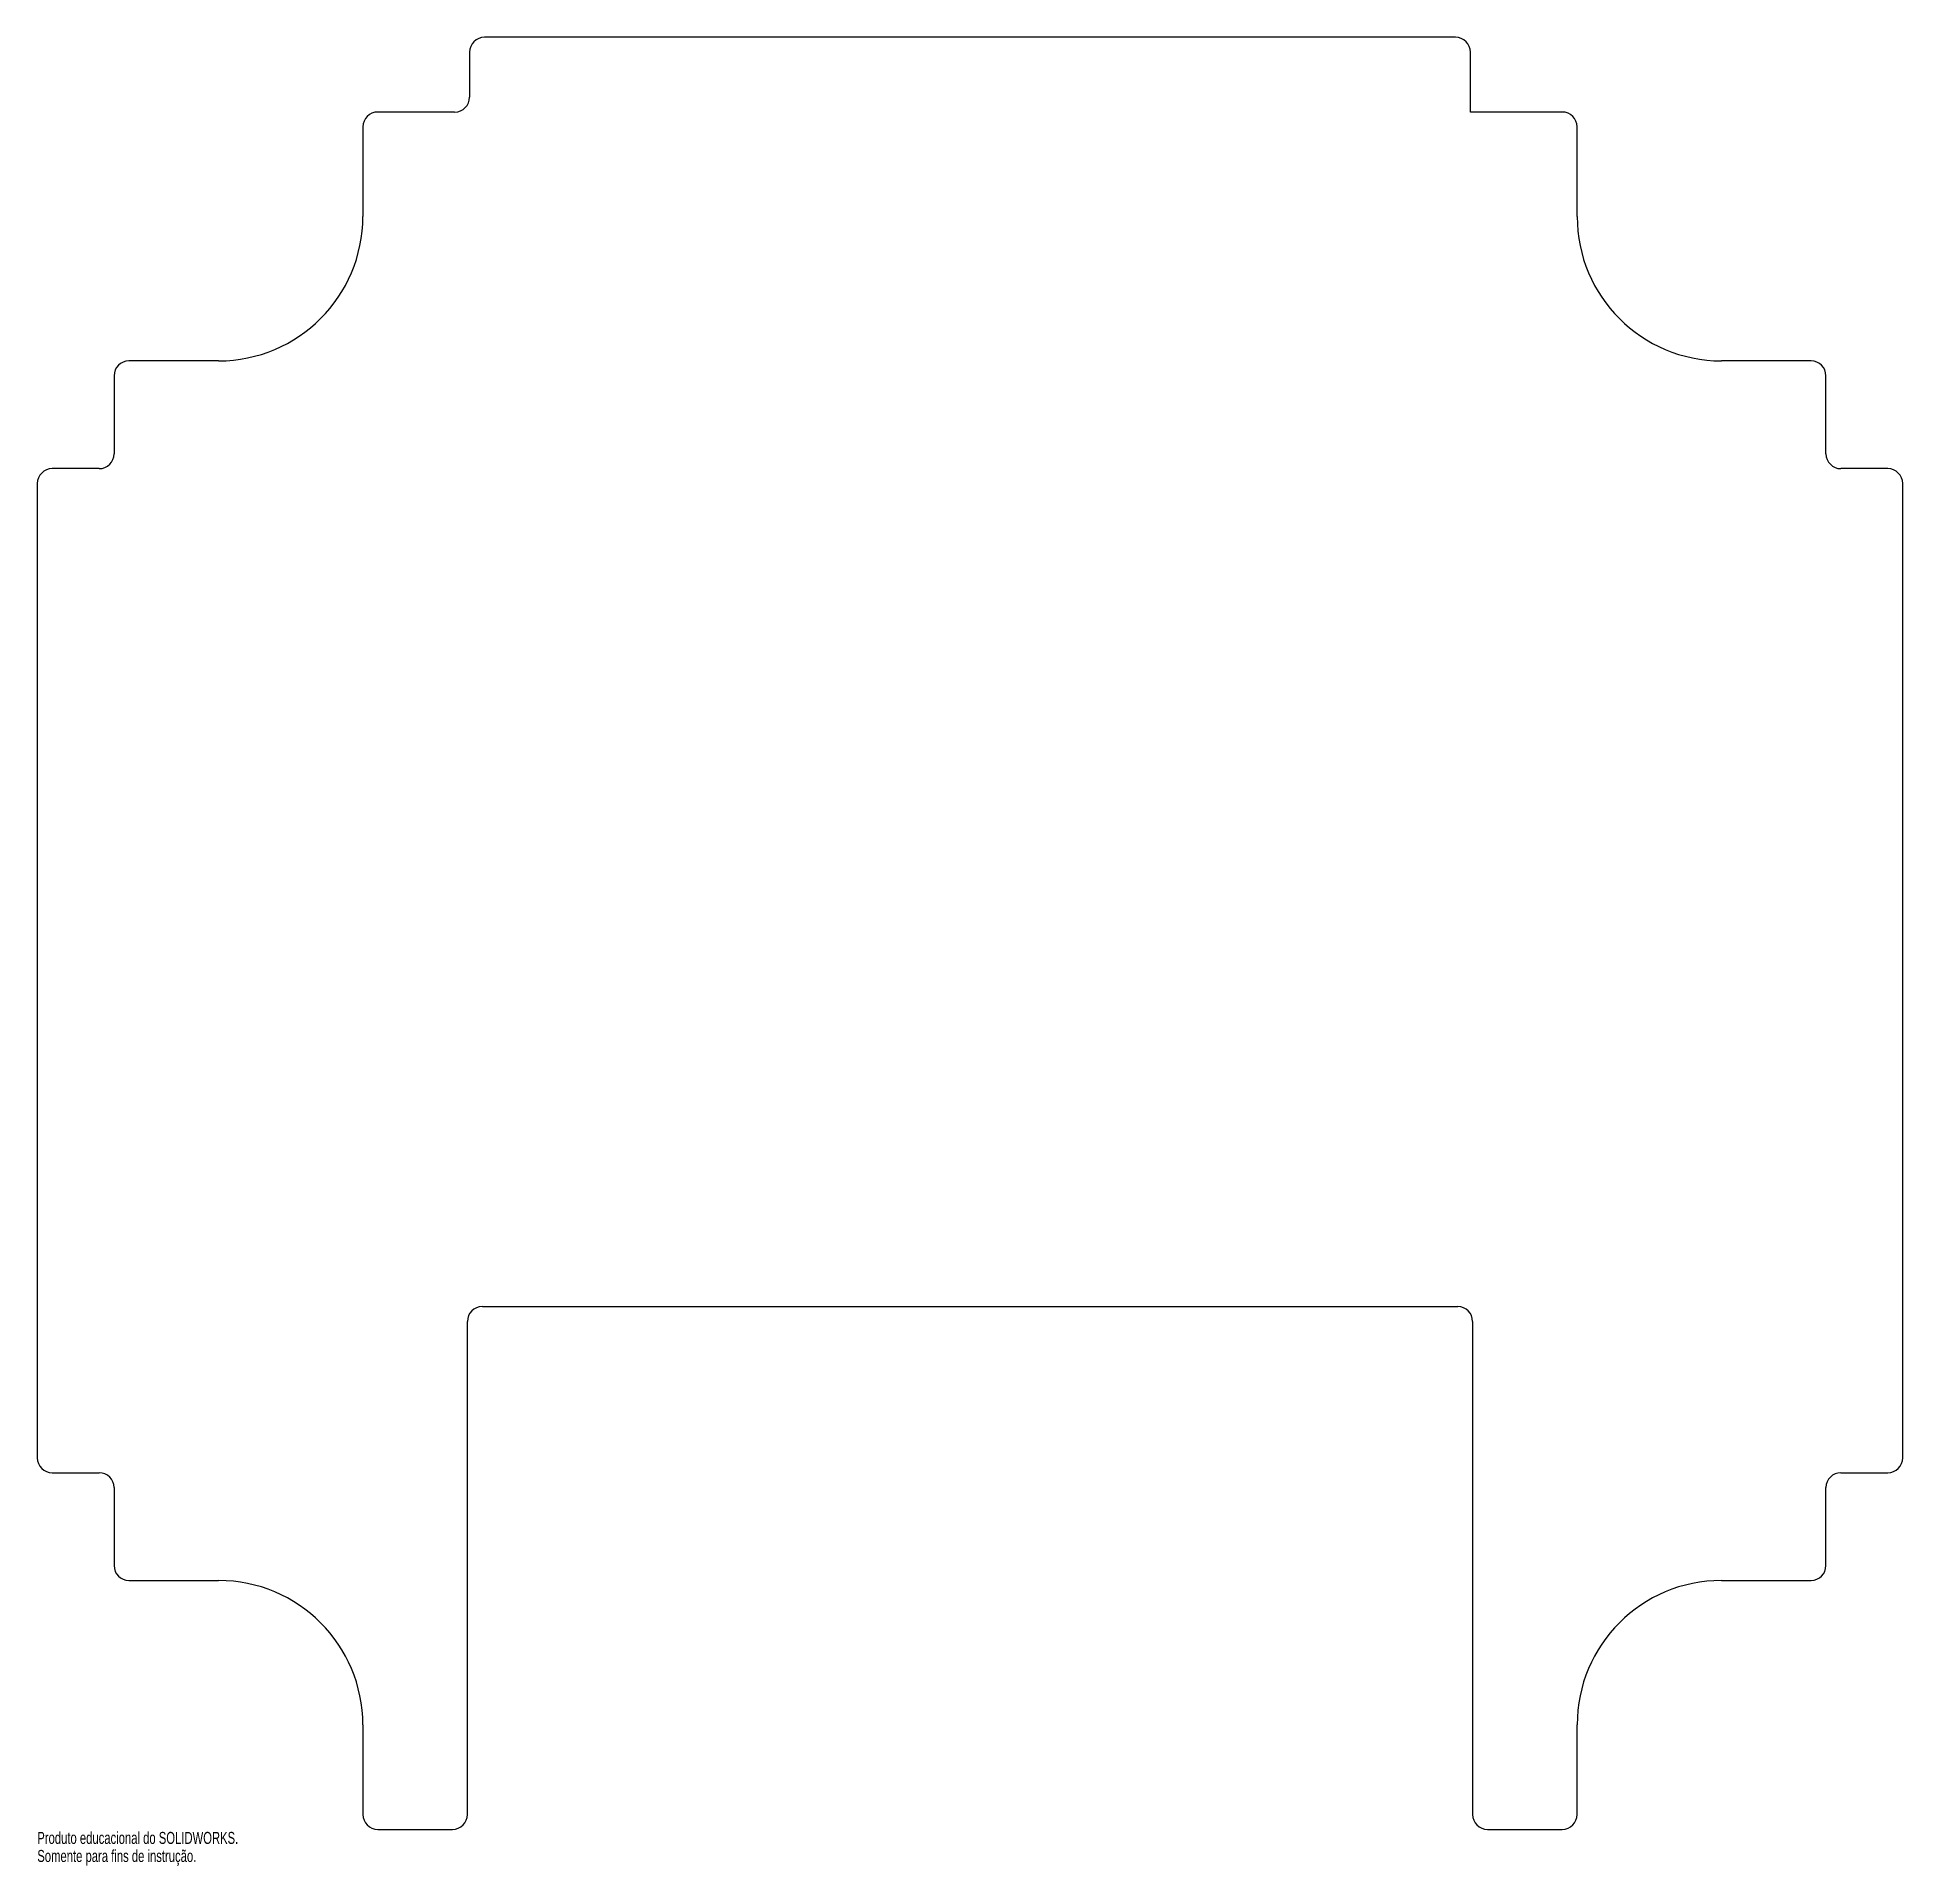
# Model space of a CAD drawing. Header units: millimetres. Extents: x -443 to 306, y -832 to -98.
import ezdxf

# ---------------------------------------------------------------- set-up
doc = ezdxf.new("R2010")
doc.units = ezdxf.units.MM
doc.styles.add('SLDTEXTSTYLE0', font='TXT', dxfattribs={"width": 0.7})

msp = doc.modelspace()

# ---------------------------------------------------------------- linework, layer by layer
at = {"color": 7, "linetype": 'Continuous', "lineweight": 25}
for p, q in [((-269.39, -103.94), (-269.39, -121.94)), ((126.68, -97.94), (-263.39, -97.94)), ((132.68, -127.94), (132.68, -103.94)), ((-312.27, -133.94), (-312.27, -169.94)), ((-275.39, -127.94), (-306.27, -127.94)), ((169.56, -127.94), (132.68, -127.94)), ((175.56, -169.94), (175.56, -133.94)), ((-370.23, -227.9), (-406.23, -227.9)), ((269.52, -227.9), (233.52, -227.9)), ((-412.23, -233.9), (-412.23, -265.19)), ((275.52, -265.19), (275.52, -233.9)), ((-443.06, -277.19), (-443.06, -668.49)), ((-418.23, -271.19), (-437.06, -271.19)), ((300.34, -271.19), (281.52, -271.19)), ((306.34, -668.49), (306.34, -277.19)), ((-270.27, -811.74), (-270.27, -613.74)), ((-264.27, -607.74), (127.56, -607.74)), ((133.56, -613.74), (133.56, -811.74)), ((-437.06, -674.49), (-418.23, -674.49)), ((-412.23, -680.49), (-412.23, -711.78)), ((275.52, -711.78), (275.52, -680.49)), ((281.52, -674.49), (300.34, -674.49)), ((-406.23, -717.78), (-370.23, -717.78)), ((233.52, -717.78), (269.52, -717.78)), ((-312.27, -775.74), (-312.27, -811.74)), ((175.56, -811.74), (175.56, -775.74)), ((-306.27, -817.74), (-276.27, -817.74)), ((139.56, -817.74), (169.56, -817.74))]:
    msp.add_line(p, q, dxfattribs=at)
for centre, radius, start, end in [((-263.39, -103.94), 6, 90, 180), ((126.68, -103.94), 6, 0, 90), ((-275.39, -121.94), 6, 270, 0), ((-306.27, -133.94), 6, 90, 180), ((169.56, -133.94), 6, 0, 90), ((-370.23, -169.94), 57.96, 270, 0), ((233.52, -169.94), 57.96, 180, 270), ((-406.23, -233.9), 6, 90, 180), ((269.52, -233.9), 6, 0, 90), ((-418.23, -265.19), 6, 270, 0), ((281.52, -265.19), 6, 180, 270), ((-437.06, -277.19), 6, 90, 180), ((300.34, -277.19), 6, 0, 90), ((-264.27, -613.74), 6, 90, 180), ((127.56, -613.74), 6, 0, 90), ((-437.06, -668.49), 6, 180, 270), ((300.34, -668.49), 6, 270, 0), ((-418.23, -680.49), 6, 0, 90), ((281.52, -680.49), 6, 90, 180), ((-406.23, -711.78), 6, 180, 270), ((269.52, -711.78), 6, 270, 0), ((-370.23, -775.74), 57.96, 0, 90), ((233.52, -775.74), 57.96, 90, 180), ((-306.27, -811.74), 6, 180, 270), ((-276.27, -811.74), 6, 270, 0), ((139.56, -811.74), 6, 180, 270), ((169.56, -811.74), 6, 270, 0)]:
    msp.add_arc(centre, radius, start, end, dxfattribs=at)

# ---------------------------------------------------------------- texts
at = {"color": 7, "linetype": 'Continuous', "char_height": 4.8336, "attachment_point": 1, "style": 'SLDTEXTSTYLE0'}
for s, insert in [('Produto educacional do SOLIDWORKS.', (-443.06, -818.76)), ('Somente para fins de instrução.', (-443.06, -826.01))]:
    msp.add_mtext(s, dxfattribs=dict(at, insert=insert))

doc.saveas('drawing.dxf')
